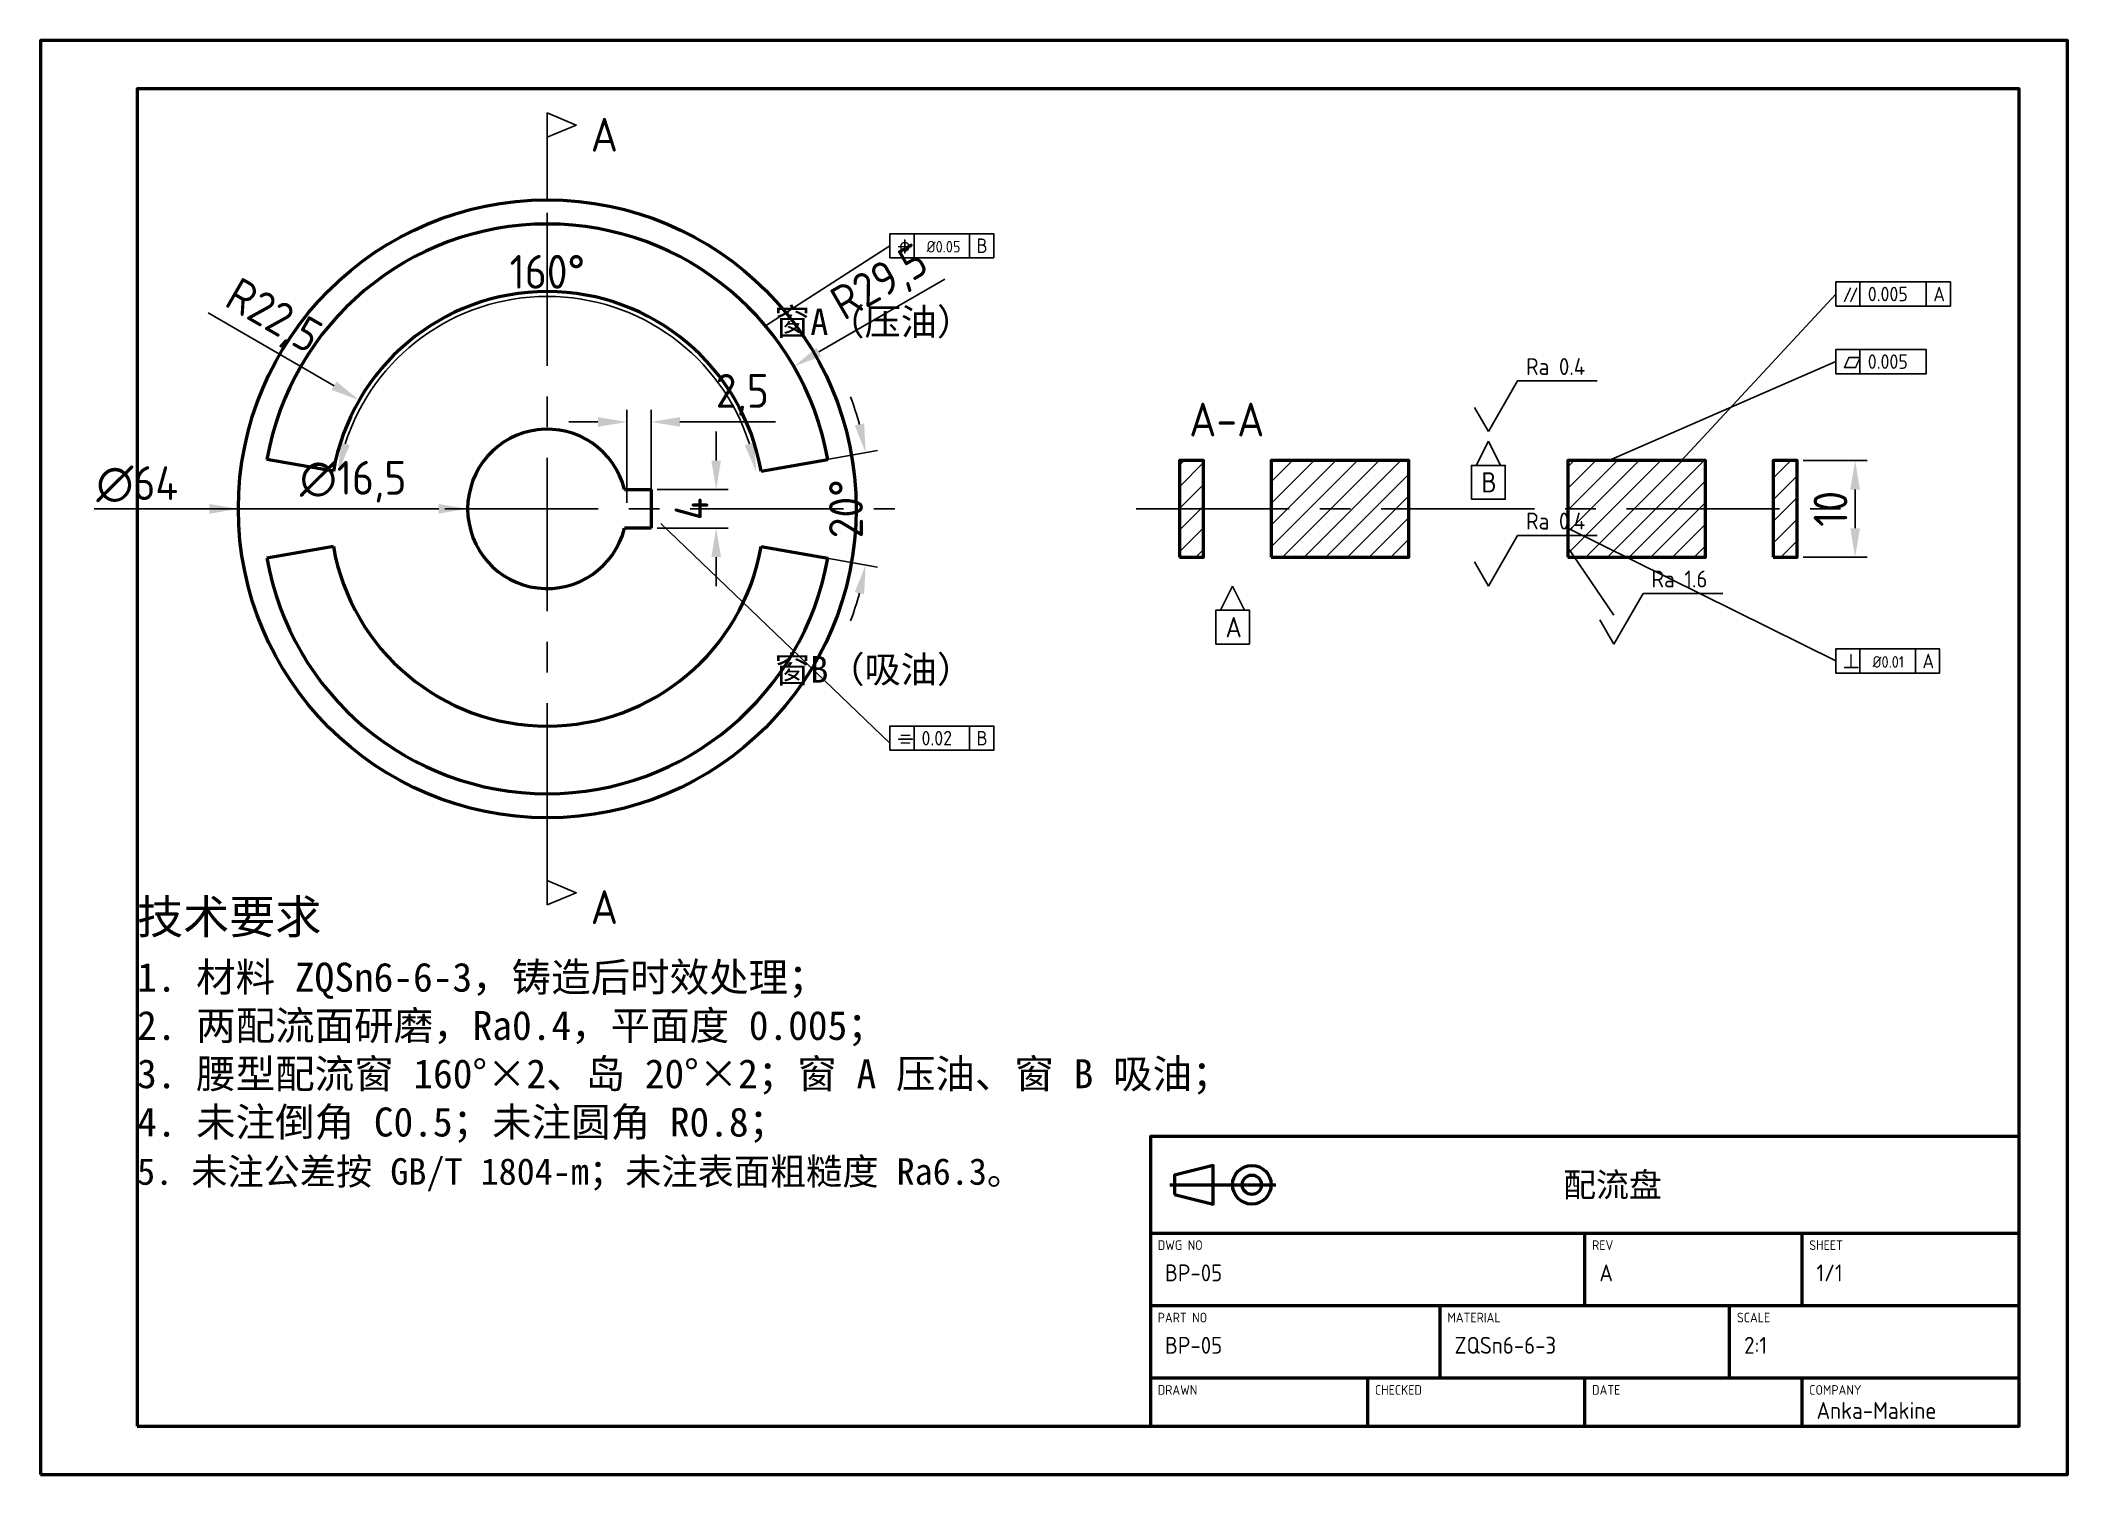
# Model space of a CAD drawing. Header units: millimetres. Extents: x 0 to 420, y 0 to 297.
import ezdxf

# ---------------------------------------------------------------- set-up
doc = ezdxf.new("R2010")
doc.units = ezdxf.units.MM
doc.linetypes.add('CENTER', pattern=[50.8, 31.75, -6.35, 6.35, -6.35])
for name, color, linetype, lineweight in [('01-轮廓粗实线', 7, 'Continuous', 50), ('03-中心线', 1, 'CENTER', 25), ('05-标注', 3, 'Continuous', 25), ('06-文字', 4, 'Continuous', 25), ('07-剖面线', 5, 'Continuous', 18), ('TEXT', 7, 'Continuous', 25), ('TITLEBLOCK', 7, 'Continuous', 50)]:
    doc.layers.add(name, color=color, linetype=linetype, lineweight=lineweight)
doc.styles.add('HZ', font='SimSun.ttf')
doc.styles.add('ISOCP', font='isocp.shx')
doc.dimstyles.new('ISO-2X', dxfattribs={"dimscale": 2, "dimtxt": 3.5, "dimasz": 3, "dimexe": 1.25, "dimexo": 0.625, "dimgap": 0.8, "dimtad": 1, "dimlfac": 0.5, "dimtxsty": 'ISOCP', "dimcen": 0.09, "dimadec": 0, "dimazin": 0, "dimtfac": 1, "dimtdec": 4, "dimtofl": 0, "dimtmove": 0, "dimatfit": 3, "dimfxl": 1, "dimtolj": 1, "dimtzin": 0, "dimarcsym": 0})

# ---------------------------------------------------------------- blocks, each defined once
blk = doc.blocks.new('*D1')
at = {"layer": '05-标注', "color": 0, "lineweight": -2, "transparency": 16777216}
for p, q in [((11.1, 200), (35, 200)), ((104.82, 200), (105.18, 200)), ((105, 199.82), (105, 200.18))]:
    blk.add_line(p, q, dxfattribs=at)
at = {"layer": '05-标注', "color": 0, "transparency": 16777216}
blk.add_solid([(35, 201), (35, 199), (41, 200)], dxfattribs=at)
at = {"layer": 'Defpoints', "color": 0, "transparency": 16777216}
for p in [(41, 200), (169, 200)]:
    blk.add_point(p, dxfattribs=at)
at = {"layer": '05-标注', "color": 0, "transparency": 16777216, "insert": (20.05, 205.1), "char_height": 7, "attachment_point": 5, "style": 'ISOCP'}
blk.add_mtext('\\A1;∅64', dxfattribs=at)
blk = doc.blocks.new('*D2')
at = {"layer": '05-标注', "color": 0, "lineweight": -2, "transparency": 16777216}
for p, q in [((34.73, 240.57), (60.83, 225.5)), ((104.82, 200), (105.18, 200)), ((105, 199.82), (105, 200.18))]:
    blk.add_line(p, q, dxfattribs=at)
at = {"layer": '05-标注', "color": 0, "transparency": 16777216}
blk.add_solid([(61.33, 226.37), (60.33, 224.63), (66.03, 222.5)], dxfattribs=at)
at = {"layer": 'Defpoints', "color": 0, "transparency": 16777216}
for p in [(66.03, 222.5), (105, 200)]:
    blk.add_point(p, dxfattribs=at)
at = {"layer": '05-标注', "color": 0, "transparency": 16777216, "insert": (48, 239.41), "char_height": 7, "attachment_point": 5, "rotation": 329.9993, "style": 'ISOCP'}
blk.add_mtext('\\A1;R22,5', dxfattribs=at)
blk = doc.blocks.new('*D4')
at = {"layer": '05-标注', "color": 0, "lineweight": -2, "transparency": 16777216}
blk.add_arc((105, 200), 44, 17.8131, 162.1869, dxfattribs=at)
at = {"layer": '05-标注', "color": 0, "transparency": 16777216}
for points in [[(64.08, 213.22), (62.14, 213.7), (61.67, 207.64)], [(147.86, 213.7), (145.92, 213.22), (148.33, 207.64)]]:
    blk.add_solid(points, dxfattribs=at)
at = {"layer": 'Defpoints', "color": 0, "transparency": 16777216}
for p in [(124.75, 239.32), (60.68, 207.81), (149.32, 207.81), (105, 200), (105, 200)]:
    blk.add_point(p, dxfattribs=at)
at = {"layer": '05-标注', "color": 0, "transparency": 16777216, "insert": (105, 249.1), "char_height": 7, "attachment_point": 5, "style": 'ISOCP'}
blk.add_mtext('\\A1;160°', dxfattribs=at)
blk = doc.blocks.new('*D5')
at = {"layer": '05-标注', "color": 0, "lineweight": -2, "transparency": 16777216}
for p, q in [((150.55, 208.03), (173.45, 212.06)), ((150.55, 191.97), (173.45, 187.94))]:
    blk.add_line(p, q, dxfattribs=at)
for start, end in [(15.1266, 20.2593), (339.7407, 344.8734)]:
    blk.add_arc((105, 200), 67, start, end, dxfattribs=at)
at = {"layer": '05-标注', "color": 0, "transparency": 16777216}
for points in [[(170.65, 217.7), (168.7, 217.27), (170.98, 211.63)], [(168.7, 182.73), (170.65, 182.3), (170.98, 188.37)]]:
    blk.add_solid(points, dxfattribs=at)
at = {"layer": 'Defpoints', "color": 0, "transparency": 16777216}
for p in [(149.32, 207.81), (105, 200), (105, 200), (171.89, 196.11), (149.32, 192.19)]:
    blk.add_point(p, dxfattribs=at)
at = {"layer": '05-标注', "color": 0, "transparency": 16777216, "insert": (166.9, 200), "char_height": 7, "attachment_point": 5, "rotation": 90, "style": 'ISOCP'}
blk.add_mtext('\\A1;20°', dxfattribs=at)
blk = doc.blocks.new('*D8')
at = {"layer": '05-标注', "color": 0, "lineweight": -2, "transparency": 16777216}
for p, q in [((121.5, 201.25), (121.5, 220.5)), ((126.5, 201.25), (126.5, 220.5)), ((115.5, 218), (109.5, 218)), ((132.5, 218), (152.32, 218))]:
    blk.add_line(p, q, dxfattribs=at)
at = {"layer": '05-标注', "color": 0, "transparency": 16777216}
for points in [[(115.5, 219), (115.5, 217), (121.5, 218)], [(132.5, 219), (132.5, 217), (126.5, 218)]]:
    blk.add_solid(points, dxfattribs=at)
at = {"layer": 'Defpoints', "color": 0, "transparency": 16777216}
for p in [(126.5, 218), (121.5, 200), (126.5, 200)]:
    blk.add_point(p, dxfattribs=at)
at = {"layer": '05-标注', "color": 0, "transparency": 16777216, "insert": (145.41, 223.63), "char_height": 7, "attachment_point": 5, "style": 'ISOCP'}
blk.add_mtext('\\A1;2,5', dxfattribs=at)
blk = doc.blocks.new('*D9')
at = {"layer": '05-标注', "color": 0, "lineweight": -2, "transparency": 16777216}
for p, q in [((53.06, 200), (82.5, 200)), ((104.82, 200), (105.18, 200)), ((105, 199.82), (105, 200.18))]:
    blk.add_line(p, q, dxfattribs=at)
at = {"layer": '05-标注', "color": 0, "transparency": 16777216}
blk.add_solid([(82.5, 201), (82.5, 199), (88.5, 200)], dxfattribs=at)
at = {"layer": 'Defpoints', "color": 0, "transparency": 16777216}
for p in [(88.5, 200), (121.5, 200)]:
    blk.add_point(p, dxfattribs=at)
at = {"layer": '05-标注', "color": 0, "transparency": 16777216, "insert": (64.78, 205.62), "char_height": 7, "attachment_point": 5, "style": 'ISOCP'}
blk.add_mtext('\\A1;∅16,5', dxfattribs=at)
blk = doc.blocks.new('*D12')
at = {"layer": '05-标注', "color": 0, "lineweight": -2, "transparency": 16777216}
for p, q in [((187.41, 247.58), (161.29, 232.5)), ((104.82, 200), (105.18, 200)), ((105, 199.82), (105, 200.18))]:
    blk.add_line(p, q, dxfattribs=at)
at = {"layer": '05-标注', "color": 0, "transparency": 16777216}
blk.add_solid([(160.79, 233.37), (161.79, 231.63), (156.1, 229.5)], dxfattribs=at)
at = {"layer": 'Defpoints', "color": 0, "transparency": 16777216}
for p in [(156.1, 229.5), (105, 200)]:
    blk.add_point(p, dxfattribs=at)
at = {"layer": '05-标注', "color": 0, "transparency": 16777216, "insert": (174.14, 246.41), "char_height": 7, "attachment_point": 5, "rotation": 30, "style": 'ISOCP'}
blk.add_mtext('\\A1;R29,5', dxfattribs=at)
blk = doc.blocks.new('*D13')
at = {"layer": '05-标注', "color": 0, "lineweight": -2, "transparency": 16777216}
for p, q in [((365.25, 210), (378.5, 210)), ((376, 196), (376, 204)), ((365.25, 190), (378.5, 190))]:
    blk.add_line(p, q, dxfattribs=at)
at = {"layer": '05-标注', "color": 0, "transparency": 16777216}
for points in [[(375, 204), (377, 204), (376, 210)], [(375, 196), (377, 196), (376, 190)]]:
    blk.add_solid(points, dxfattribs=at)
at = {"layer": 'Defpoints', "color": 0, "transparency": 16777216}
for p in [(364, 210), (376, 210), (364, 190)]:
    blk.add_point(p, dxfattribs=at)
at = {"layer": '05-标注', "color": 0, "transparency": 16777216, "insert": (370.9, 200), "char_height": 7, "attachment_point": 5, "rotation": 90, "style": 'ISOCP'}
blk.add_mtext('\\A1;10', dxfattribs=at)
blk = doc.blocks.new('*D14')
at = {"layer": '05-标注', "color": 0, "lineweight": -2, "transparency": 16777216}
for p, q in [((140, 210), (140, 216)), ((127.75, 204), (142.5, 204)), ((127.75, 196), (142.5, 196)), ((140, 190), (140, 184))]:
    blk.add_line(p, q, dxfattribs=at)
at = {"layer": '05-标注', "color": 0, "transparency": 16777216}
for points in [[(139, 210), (141, 210), (140, 204)], [(139, 190), (141, 190), (140, 196)]]:
    blk.add_solid(points, dxfattribs=at)
at = {"layer": 'Defpoints', "color": 0, "transparency": 16777216}
for p in [(126.5, 204), (140, 204), (126.5, 196)]:
    blk.add_point(p, dxfattribs=at)
at = {"layer": '05-标注', "color": 0, "transparency": 16777216, "insert": (134.9, 200), "char_height": 7, "attachment_point": 5, "rotation": 90, "style": 'ISOCP'}
blk.add_mtext('\\A1;4', dxfattribs=at)

msp = doc.modelspace()

# ---------------------------------------------------------------- hatches: boundary and pattern name
at = {"layer": '07-剖面线'}
h = msp.add_hatch(dxfattribs=at)
h.set_pattern_fill('ANSI31', color=256, scale=2, style=0)
h.paths.add_polyline_path([(236, 190), (241, 190), (241, 210), (236, 210)])
h = msp.add_hatch(dxfattribs=at)
h.set_pattern_fill('ANSI31', color=256, style=0)
h.paths.add_polyline_path([(236, 190), (241, 190), (241, 210), (236, 210)])
h = msp.add_hatch(dxfattribs=at)
h.set_pattern_fill('ANSI31', color=256, style=0)
h.paths.add_polyline_path([(255, 190), (283.5, 190), (283.5, 210), (255, 210)])
h = msp.add_hatch(dxfattribs=at)
h.set_pattern_fill('ANSI31', color=256, style=0)
h.paths.add_polyline_path([(316.5, 190), (345, 190), (345, 210), (316.5, 210)])
h = msp.add_hatch(dxfattribs=at)
h.set_pattern_fill('ANSI31', color=256, style=0)
h.paths.add_polyline_path([(359, 190), (364, 190), (364, 210), (359, 210)])

# ---------------------------------------------------------------- linework, layer by layer
at = {"layer": '01-轮廓粗实线'}
for p, q in [((60.684, 207.814), (46.896, 210.245)), ((149.316, 207.814), (163.104, 210.245)), ((121.008, 204), (126.5, 204)), ((126.5, 204), (126.5, 196)), ((126.5, 196), (121.008, 196)), ((60.684, 192.186), (46.896, 189.755)), ((149.316, 192.186), (163.104, 189.755))]:
    msp.add_line(p, q, dxfattribs=at)
for points in [[(236, 190), (241, 190), (241, 210), (236, 210)], [(255, 190), (283.5, 190), (283.5, 210), (255, 210)], [(316.5, 190), (345, 190), (345, 210), (316.5, 210)], [(359, 190), (364, 190), (364, 210), (359, 210)]]:
    msp.add_lwpolyline(points, close=True, dxfattribs=at)
msp.add_circle((105, 200), 64, dxfattribs=at)
for radius, start, end in [(59, 10, 170), (45, 10, 170), (16.5, 14.036, 345.964), (59, 190, 350), (45, 190, 350)]:
    msp.add_arc((105, 200), radius, start, end, dxfattribs=at)
at = {"layer": '03-中心线'}
for p, q in [((105, 128), (105, 272)), ((33, 200), (177, 200)), ((227, 200), (373, 200))]:
    msp.add_line(p, q, dxfattribs=at)
at = {"layer": '05-标注'}
for p, q in [((105, 264), (105, 282)), ((181, 252), (181, 257)), ((192.5, 252), (192.5, 257)), ((150.2, 237.9), (176, 254.5)), ((340, 210), (372, 244.5)), ((377, 242), (377, 247)), ((390.75, 242), (390.75, 247)), ((377, 228), (377, 233)), ((325, 210), (372, 230.5)), ((300, 216), (306.062, 226.5)), ((306.062, 226.5), (322.582, 226.5)), ((300, 216), (297.113, 221)), ((128.5, 197), (176, 151.5)), ((300, 184), (306.062, 194.5)), ((306.062, 194.5), (322.582, 194.5)), ((316.5, 196), (372, 168.5)), ((300, 184), (297.113, 189)), ((326, 178), (316.5, 192)), ((326, 172), (332.062, 182.5)), ((332.062, 182.5), (348.582, 182.5)), ((326, 172), (323.113, 177)), ((377, 166), (377, 171)), ((388.5, 166), (388.5, 171)), ((181, 150), (181, 155)), ((192.5, 150), (192.5, 155)), ((105, 136), (105, 118))]:
    msp.add_line(p, q, dxfattribs=at)
for points in [[(105, 282), (111, 279.5), (105, 277)], [(300, 214), (297.5, 209), (302.5, 209), (300, 214)], [(247, 184), (244.5, 179), (249.5, 179), (247, 184)], [(105, 118), (111, 120.5), (105, 123)]]:
    msp.add_lwpolyline(points, close=True, dxfattribs=at)
for points in [[(176, 252), (197.5, 252), (197.5, 257), (176, 257), (176, 252)], [(372, 242), (395.75, 242), (395.75, 247), (372, 247), (372, 242)], [(372, 228), (390.75, 228), (390.75, 233), (372, 233), (372, 228)], [(296.5, 202), (303.5, 202), (303.5, 209), (296.5, 209), (296.5, 202)], [(243.5, 172), (250.5, 172), (250.5, 179), (243.5, 179), (243.5, 172)], [(372, 166), (393.5, 166), (393.5, 171), (372, 171), (372, 166)], [(176, 150), (197.5, 150), (197.5, 155), (176, 155), (176, 150)]]:
    msp.add_lwpolyline(points, dxfattribs=at)
at = {"layer": 'TITLEBLOCK'}
for p, q in [((234, 60), (256, 60)), ((230, 50), (410, 50)), ((320, 35), (320, 50)), ((365, 35), (365, 50)), ((230, 35), (410, 35)), ((290, 20), (290, 35)), ((350, 20), (350, 35)), ((230, 20), (410, 20)), ((275, 10), (275, 20)), ((320, 10), (320, 20)), ((365, 10), (365, 20))]:
    msp.add_line(p, q, dxfattribs=at)
for points in [[(0, 0), (420, 0), (420, 297), (0, 297)], [(20, 10), (410, 10), (410, 287), (20, 287)], [(230, 10), (410, 10), (410, 70), (230, 70)], [(235, 58), (243, 56), (243, 64), (235, 62)]]:
    msp.add_lwpolyline(points, close=True, dxfattribs=at)
for radius in [4, 2]:
    msp.add_circle((251, 60), radius, dxfattribs=at)

# ---------------------------------------------------------------- texts
at = {"layer": '05-标注', "style": 'ISOCP'}
for s, height, p in [('A', 7, (114, 274)), ('⌖', 3, (177.45, 253)), ('Ø0.05', 2.4, (183.6, 253.1)), ('B', 3, (193.95, 253)), ('∥', 3, (373.45, 243)), ('0.005', 3, (378.625, 243)), ('A', 3, (392.2, 243)), ('Ra 0.4', 3.5, (307.812, 227.725)), ('⏥', 3, (373.45, 229)), ('0.005', 3, (378.625, 229)), ('A-A', 7, (238, 215)), ('B', 4.2, (298.53, 203.4)), ('Ra 0.4', 3.5, (307.812, 195.725)), ('Ra 1.6', 3.5, (333.812, 183.725)), ('A', 4.2, (245.53, 173.4)), ('⟂', 3, (373.45, 167)), ('Ø0.01', 2.4, (379.6, 167.1)), ('A', 3, (389.95, 167)), ('⌯', 3, (177.45, 151)), ('0.02', 3, (182.55, 151)), ('B', 3, (193.95, 151)), ('A', 7, (114, 114))]:
    msp.add_text(s, height=height, dxfattribs=at).set_placement(p)
at = {"layer": '06-文字', "style": 'HZ'}
for s, height, p in [('窗A（压油）', 5.5, (152, 236)), ('窗B（吸油）', 5.5, (152, 164)), ('技术要求', 7, (20, 112)), ('1. 材料 ZQSn6-6-3，铸造后时效处理；', 6, (20, 100)), ('2. 两配流面研磨，Ra0.4，平面度 0.005；', 6, (20, 90)), ('3. 腰型配流窗 160°×2、岛 20°×2；窗 A 压油、窗 B 吸油；', 6, (20, 80)), ('4. 未注倒角 C0.5；未注圆角 R0.8；', 6, (20, 70)), ('5. 未注公差按 GB/T 1804-m；未注表面粗糙度 Ra6.3。', 5.5, (20, 60))]:
    msp.add_text(s, height=height, dxfattribs=at).set_placement(p)
at = {"layer": 'TEXT'}
for s, height, style, p in [('配流盘', 5, 'HZ', (315.5, 57.5)), ('DWG NO', 2, 'ISOCP', (231.5, 46.5)), ('REV', 2, 'ISOCP', (321.5, 46.5)), ('SHEET', 2, 'ISOCP', (366.5, 46.5)), ('BP-05', 3.5, 'ISOCP', (233, 40)), ('A', 3.5, 'ISOCP', (323, 40)), ('1/1', 3.5, 'ISOCP', (368, 40)), ('PART NO', 2, 'ISOCP', (231.5, 31.5)), ('MATERIAL', 2, 'ISOCP', (291.5, 31.5)), ('SCALE', 2, 'ISOCP', (351.5, 31.5)), ('BP-05', 3.5, 'ISOCP', (233, 25)), ('ZQSn6-6-3', 3.5, 'ISOCP', (293, 25)), ('2:1', 3.5, 'ISOCP', (353, 25)), ('DRAWN', 2, 'ISOCP', (231.5, 16.5)), ('CHECKED', 2, 'ISOCP', (276.5, 16.5)), ('DATE', 2, 'ISOCP', (321.5, 16.5)), ('COMPANY', 2, 'ISOCP', (366.5, 16.5)), ('Anka-Makine', 3.5, 'ISOCP', (368, 11.5))]:
    msp.add_text(s, height=height, dxfattribs=dict(at, style=style)).set_placement(p)

# ---------------------------------------------------------------- dimensions: what is measured, and where the dimension line sits
at = {"layer": '05-标注'}
for mpoint, picture, middle in [((156.095, 229.5), '*D12', (174.139, 246.412)), ((66.03, 222.5), '*D2', (47.998, 239.407))]:
    dim = msp.add_radius_dim(center=(105, 200), mpoint=mpoint, dimstyle='ISO-2X', dxfattribs=at)
    dim.commit()
    dim.dimension.update_dxf_attribs({"geometry": picture, "text_midpoint": middle})
for base, line1, line2, picture, middle in [((124.749, 239.319), ((105, 200), (149.32, 207.81)), ((105, 200), (60.68, 207.81)), '*D4', (105, 249.1)), ((171.887, 196.107), ((105, 200), (149.32, 192.19)), ((105, 200), (149.32, 207.81)), '*D5', (166.899, 200))]:
    dim = msp.add_angular_dim_2l(base=base, line1=line1, line2=line2, dimstyle='ISO-2X', dxfattribs=at)
    dim.commit()
    dim.dimension.update_dxf_attribs({"geometry": picture, "text_midpoint": middle})
dim = msp.add_linear_dim(base=(126.5, 218), p1=(121.5, 200), p2=(126.5, 200), dimstyle='ISO-2X', dxfattribs=at)
dim.commit()
dim.dimension.update_dxf_attribs({"geometry": '*D8', "text_midpoint": (145.409, 223.626)})
for p1, p2, distance, picture, middle in [((126.5, 196), (126.5, 204), -13.5, '*D14', (134.9, 200)), ((364, 190), (364, 210), -12, '*D13', (370.9, 200))]:
    dim = msp.add_aligned_dim(p1=p1, p2=p2, distance=distance, dimstyle='ISO-2X', dxfattribs=at)
    dim.commit()
    dim.dimension.update_dxf_attribs({"geometry": picture, "text_midpoint": middle})
for p1, p2, picture, middle in [((121.5, 200), (88.5, 200), '*D9', (64.78, 200)), ((169, 200), (41, 200), '*D1', (20.05, 200))]:
    dim = msp.add_diameter_dim_2p(p1=p1, p2=p2, dimstyle='ISO-2X', dxfattribs=at)
    dim.commit()
    dim.dimension.update_dxf_attribs({"geometry": picture, "text_midpoint": middle, "dimtype": 163})

doc.saveas('drawing.dxf')
